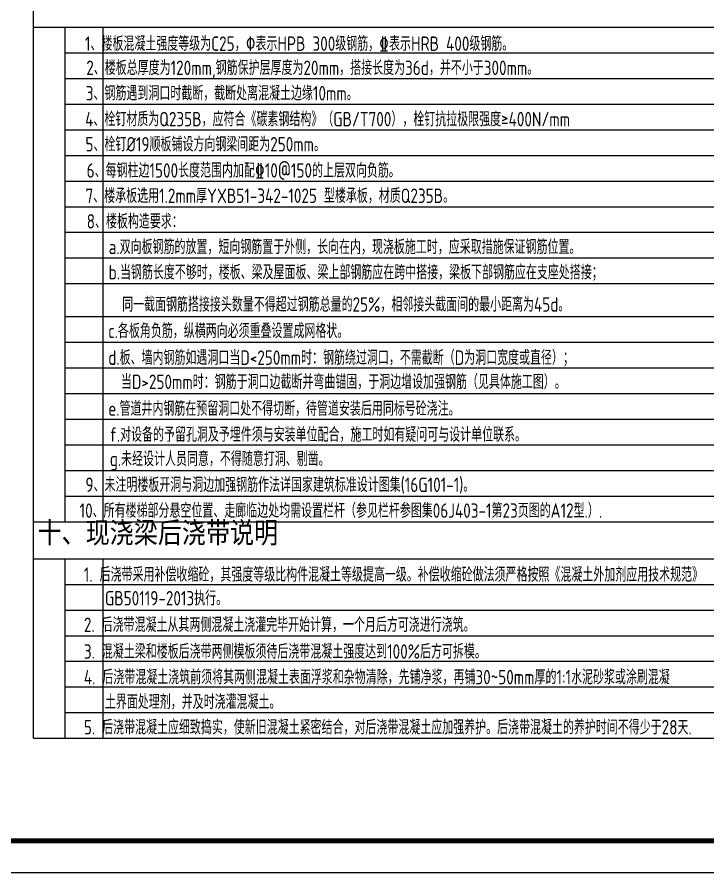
# Model space of a CAD drawing. Extents: x 177291 to 1288761, y 177638 to 322898.
# Drawn here: x 286374 to 301600, y 185824 to 204682 of the extents above; entities that cross this region are included whole.
import ezdxf
from ezdxf.enums import TextEntityAlignment as Align

# ---------------------------------------------------------------- set-up
doc = ezdxf.new("R2010")
doc.units = 0
doc.header["$LTSCALE"] = 1000
for name, color, linetype in [('PUB_TEXT', 7, 'Continuous'), ('PUB_TITLE', 4, 'Continuous'), ('TEXT', 7, 'Continuous'), ('TK', 4, 'Continuous')]:
    doc.layers.add(name, color=color, linetype=linetype)
doc.styles.add('_HZTXT', font='tssdeng.shx', dxfattribs={"width": 0.8, "bigfont": 'tssdchn.shx'})
doc.styles.add('TSSD_Norm', font='tssdeng.shx', dxfattribs={"bigfont": 'hztxt.shx'})

msp = doc.modelspace()

# ---------------------------------------------------------------- linework, layer by layer
at = {"layer": 'PUB_TITLE'}
msp.add_lwpolyline([(250455.83, 227824.14), (309920.47, 227824.14), (309920.47, 185824.15), (250455.83, 185824.15)], close=True, dxfattribs=at)
at = {"layer": 'PUB_TITLE', "const_width": 106.06}
msp.add_lwpolyline([(252223.51, 186531.22), (252223.51, 227117.07), (309213.4, 227117.07), (309213.4, 186531.22)], close=True, dxfattribs=at)
at = {"layer": 'TK'}
for p, q in [((286732.3, 188790.21), (286732.3, 223134.29)), ((286732.3, 204462.02), (302558.71, 204462.02)), ((287431.83, 201501.95), (287431.83, 204462.02)), ((287431.83, 193560.92), (287431.83, 204462.02)), ((288271.27, 201501.95), (288271.27, 204462.02)), ((288271.27, 193560.92), (288271.27, 204462.02)), ((287431.83, 203896.76), (302558.71, 203896.76)), ((287431.83, 203331.49), (302558.71, 203331.49)), ((287431.83, 202766.22), (302558.71, 202766.22)), ((287431.83, 202200.95), (302558.71, 202200.95)), ((287431.83, 201635.68), (302558.71, 201635.68)), ((287431.83, 201070.42), (302558.71, 201070.42)), ((287431.83, 200505.15), (302558.71, 200505.15)), ((287431.83, 199939.88), (302558.71, 199939.88)), ((287431.83, 199374.61), (302558.71, 199374.61)), ((287431.83, 198809.34), (302558.71, 198809.34)), ((287431.83, 198083.07), (302558.71, 198083.07)), ((287431.83, 197517.8), (302558.71, 197517.8)), ((287431.83, 196952.53), (302558.71, 196952.53)), ((287431.83, 196387.26), (302558.71, 196387.26)), ((287431.83, 195821.99), (302558.71, 195821.99)), ((287431.83, 195256.73), (302558.71, 195256.73)), ((287431.83, 194691.46), (302558.71, 194691.46)), ((287431.83, 194126.19), (302558.71, 194126.19)), ((286732.3, 193560.92), (302558.71, 193560.92)), ((286732.3, 192747.09), (302558.71, 192747.09)), ((287431.83, 188790.21), (287431.83, 192747.09)), ((288271.27, 188790.21), (288271.27, 192747.09)), ((287431.83, 192181.82), (302558.71, 192181.82)), ((287431.83, 191616.55), (302558.71, 191616.55)), ((287431.83, 191051.28), (302558.71, 191051.28)), ((287431.83, 190486.02), (302558.71, 190486.02)), ((287431.83, 189920.75), (302558.71, 189920.75)), ((287431.83, 189355.48), (302558.71, 189355.48)), ((286732.3, 188790.21), (302558.71, 188790.21))]:
    msp.add_line(p, q, dxfattribs=at)

# ---------------------------------------------------------------- texts
at = {"layer": 'PUB_TEXT', "style": '_HZTXT', "width": 0.8}
for s, height, p in [('1、楼板混凝土强度等级为C25，%%130表示HPB 300级钢筋，%%132表示HRB 400级钢筋。', 318.1818, (287870.12, 203938.28)), ('2、楼板总厚度为120mm,钢筋保护层厚度为20mm，搭接长度为36d，并不小于300mm。', 318.1818, (287898.72, 203405.85)), ('3、钢筋遇到洞口时截断，截断处离混凝土边缘10mm。', 318.1818, (287887.32, 202846.09)), ('4、栓钉材质为Q235B，应符合《碳素钢结构》（GB/T700），栓钉抗拉极限强度≥400N/mm', 318.1818, (287873.97, 202274.56)), ('5、栓钉%%c19顺板铺设方向钢梁间距为250mm。', 318.1818, (287879.8, 201721.74)), ('6、每钢柱边1500长度范围内加配%%13210@150的上层双向负筋。', 318.1818, (287906.6, 201144.3)), ('7、楼承板选用1.2mm厚YXB51-342-1025 型楼承板，材质Q235B。', 318.1818, (287882.09, 200586.64)), ('8、楼板构造要求：', 318.182, (287907.11, 200022.13)), ('a.双向板钢筋的放置，短向钢筋置于外侧，长向在内，现浇板施工时，应采取措施保证钢筋位置。', 318.1818, (288391.31, 199458.71)), ('b.当钢筋长度不够时，楼板、梁及屋面板、梁上部钢筋应在跨中搭接，梁板下部钢筋应在支座处搭接；', 318.1818, (288391.31, 198900.57)), ('同一截面钢筋搭接接头数量不得超过钢筋总量的25%，相邻接头截面间的最小距离为45d。', 318.1818, (288688.82, 198190.57)), ('c.各板角负筋，纵横两向必须重叠设置成网格状。', 318.1818, (288380.32, 197608.34)), ('d.板、墙内钢筋如遇洞口当D<250mm时：钢筋绕过洞口，不需截断（D为洞口宽度或直径）；', 318.1818, (288383.21, 197018.71)), ('当D>250mm时：钢筋于洞口边截断并弯曲锚固，于洞边增设加强钢筋（见具体施工图）。', 318.1818, (288662.71, 196485.8)), ('e.管道井内钢筋在预留洞口处不得切断，待管道安装后用同标号砼浇注。', 318.1818, (288383.21, 195896.2)), ('f.对设备的予留孔洞及予埋件须与安装单位配合，施工时如有疑问可与设计单位联系。', 318.1818, (288416.24, 195323.36)), ('g.未经设计人员同意，不得随意打洞、剔凿。', 318.1818, (288416.24, 194787.47)), ('9、未注明楼板开洞与洞边加强钢筋作法详国家建筑标准设计图集(16G101-1)。', 318.1818, (287879.07, 194217.37)), ('10、所有楼梯部分悬空位置、走廊临边处均需设置栏杆（参见栏杆参图集06J403-1第23页图的A12型.）.', 318.1818, (287751.09, 193648.47)), ('1. 后浇带采用补偿收缩砼，其强度等级比构件混凝土等级提高一级。补偿收缩砼做法须严格按照《混凝土外加剂应用技术规范》', 318.1818, (287845.47, 192238.57)), ('   GB50119-2013执行。', 318.1818, (287845.47, 191717.26)), ('2. 后浇带混凝土从其两侧混凝土浇灌完毕开始计算，一个月后方可浇进行浇筑。', 318.1818, (287845.47, 191132.49)), ('3. 混凝土梁和楼板后浇带两侧模板须待后浇带混凝土强度达到100%%%后方可拆模。', 318.1818, (287845.47, 190543.5)), ('4. 后浇带混凝土浇筑前须将其两侧混凝土表面浮浆和杂物清除，先铺净浆，再铺30~50mm厚的1:1水泥砂浆或涂刷混凝', 318.1818, (287845.47, 189978.8)), ('   土界面处理剂，并及时浇灌混凝土。', 318.1818, (287845.47, 189434.18)), ('5. 后浇带混凝土应细致捣实，使新旧混凝土紧密结合，对后浇带混凝土应加强养护。后浇带混凝土的养护时间不得少于28天.', 318.1818, (287845.47, 188873.99))]:
    msp.add_text(s, height=height, dxfattribs=at).set_placement(p)
at = {"layer": 'TEXT', "color": 3, "style": 'TSSD_Norm'}
msp.add_text('十、现浇梁后浇带说明', height=530.303, dxfattribs=at).set_placement((286824.79, 192880.42), align=Align.BOTTOM_LEFT)

doc.saveas('drawing.dxf')
